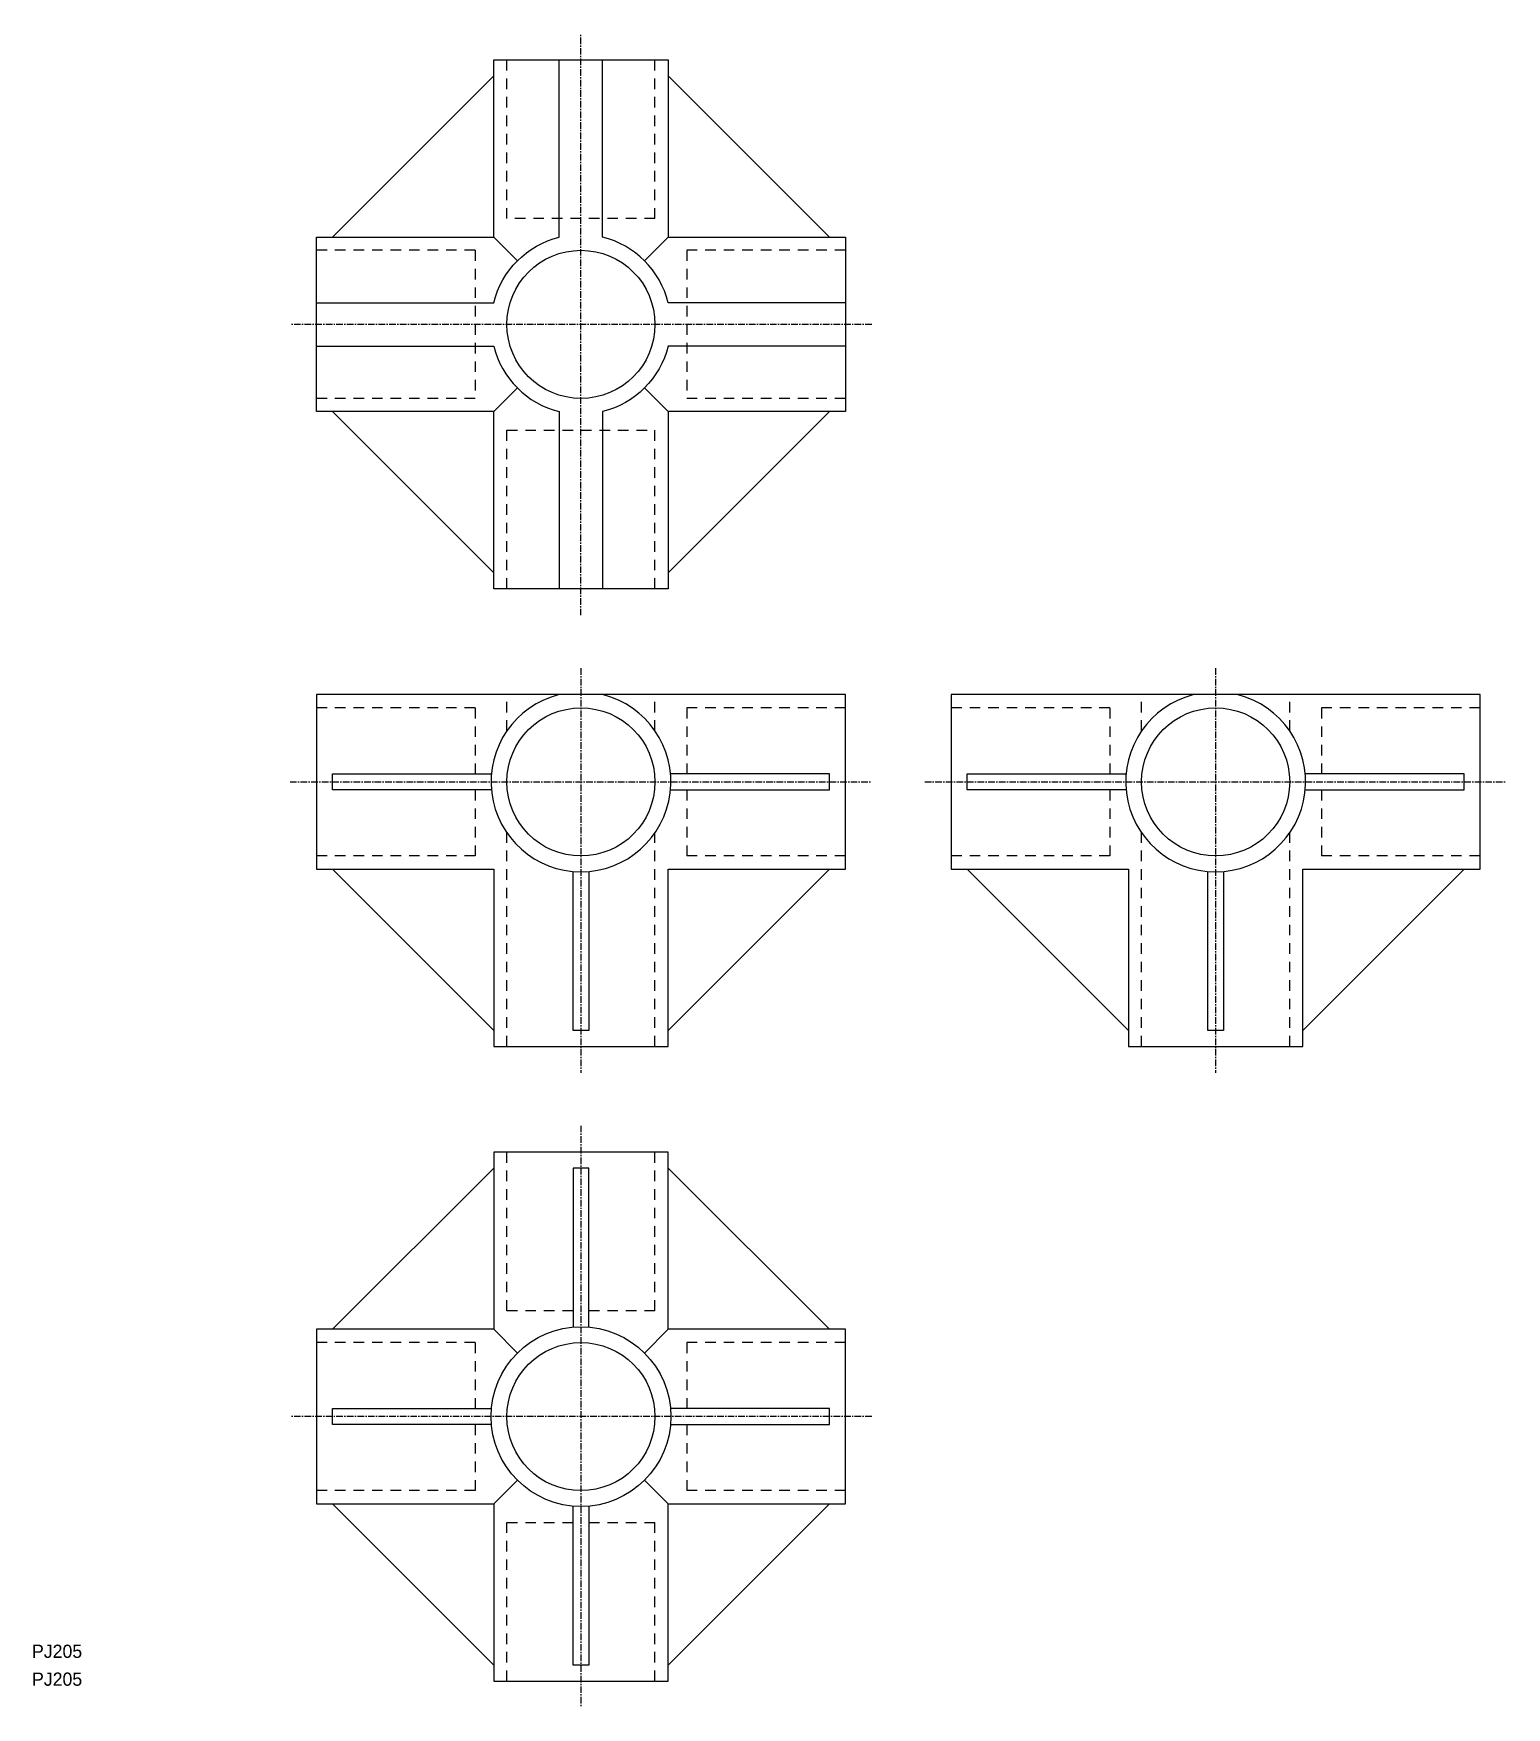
# Model space of a CAD drawing. Extents: x 0 to 279, y 2 to 318.
import ezdxf

# ---------------------------------------------------------------- set-up
doc = ezdxf.new("R2010")
doc.units = 0
doc.linetypes.add('CENTER', pattern=[2, 1.25, -0.25, 0.25, -0.25])
doc.linetypes.add('DASHED', pattern=[3.5, 2, -1.5])
doc.layers.get('0').update_dxf_attribs({"linetype": 'CONTINUOUS'})
doc.layers.add('CENTER', color=1, linetype='CENTER')

msp = doc.modelspace()

# ---------------------------------------------------------------- linework, layer by layer
at = {"color": 7, "linetype": 'CONTINUOUS'}
for p, q in [((56.78, 279.82), (87.28, 310.32)), ((150.78, 279.82), (120.28, 310.32)), ((87.28, 279.82), (91.76, 275.34)), ((120.28, 279.82), (115.8, 275.34)), ((87.28, 246.82), (91.76, 251.3)), ((120.28, 246.82), (115.8, 251.3)), ((56.78, 246.82), (87.28, 216.32)), ((150.78, 246.82), (120.28, 216.32)), ((56.78, 160.32), (87.28, 129.82)), ((150.78, 160.32), (120.28, 129.82)), ((176.78, 160.32), (207.28, 129.82)), ((270.78, 160.32), (240.28, 129.82)), ((56.78, 73.32), (87.28, 103.82)), ((150.78, 73.32), (120.28, 103.82)), ((87.28, 73.32), (91.76, 68.84)), ((120.28, 73.32), (115.8, 68.84)), ((87.28, 40.32), (91.76, 44.8)), ((120.28, 40.32), (115.8, 44.8)), ((56.78, 40.32), (87.28, 9.82)), ((150.78, 40.32), (120.28, 9.82))]:
    msp.add_line(p, q, dxfattribs=at)
at = {"color": 3, "linetype": 'DASHED'}
for p, q in [((89.78, 283.32), (89.78, 313.32)), ((117.78, 283.32), (117.78, 313.32)), ((117.78, 283.32), (89.78, 283.32)), ((83.78, 277.32), (53.78, 277.32)), ((83.78, 277.32), (83.78, 249.32)), ((123.78, 277.32), (123.78, 249.32)), ((153.78, 277.32), (123.78, 277.32)), ((83.78, 249.32), (53.78, 249.32)), ((153.78, 249.32), (123.78, 249.32)), ((89.78, 213.32), (89.78, 243.32)), ((89.78, 243.32), (117.78, 243.32)), ((117.78, 213.32), (117.78, 243.32)), ((89.78, 186.46), (89.78, 193.32)), ((117.78, 186.46), (117.78, 193.32)), ((209.78, 186.46), (209.78, 193.32)), ((237.78, 186.46), (237.78, 193.32)), ((83.78, 190.82), (53.78, 190.82)), ((83.78, 190.82), (83.78, 178.32)), ((153.78, 190.82), (123.78, 190.82)), ((123.78, 190.82), (123.78, 178.32)), ((203.78, 190.82), (173.78, 190.82)), ((203.78, 190.82), (203.78, 178.32)), ((273.78, 190.82), (243.78, 190.82)), ((243.78, 190.82), (243.78, 178.32)), ((83.78, 175.32), (83.78, 162.82)), ((123.78, 175.32), (123.78, 162.82)), ((203.78, 175.32), (203.78, 162.82)), ((243.78, 175.32), (243.78, 162.82)), ((89.78, 126.82), (89.78, 167.17)), ((117.78, 126.82), (117.78, 167.17)), ((209.78, 126.82), (209.78, 167.17)), ((237.78, 126.82), (237.78, 167.17)), ((83.78, 162.82), (53.78, 162.82)), ((153.78, 162.82), (123.78, 162.82)), ((203.78, 162.82), (173.78, 162.82)), ((273.78, 162.82), (243.78, 162.82)), ((89.78, 76.82), (89.78, 106.82)), ((117.78, 76.82), (117.78, 106.82)), ((102.28, 76.82), (89.78, 76.82)), ((117.78, 76.82), (105.28, 76.82)), ((83.78, 70.82), (53.78, 70.82)), ((83.78, 70.82), (83.78, 58.32)), ((153.78, 70.82), (123.78, 70.82)), ((123.78, 70.82), (123.78, 58.32)), ((83.78, 55.32), (83.78, 42.82)), ((123.78, 55.32), (123.78, 42.82)), ((83.78, 42.82), (53.78, 42.82)), ((153.78, 42.82), (123.78, 42.82)), ((89.78, 6.82), (89.78, 36.82)), ((89.78, 36.82), (102.28, 36.82)), ((105.28, 36.82), (117.78, 36.82)), ((117.78, 6.82), (117.78, 36.82))]:
    msp.add_line(p, q, dxfattribs=at)
at = {"color": 7, "linetype": 'CONTINUOUS'}
for points in [[(53.78, 267.41), (87.28, 267.41, -0.277977), (99.68, 279.82), (99.68, 313.32)], [(153.78, 267.41), (120.28, 267.41, 0.277977), (107.87, 279.82), (107.87, 313.32)], [(53.78, 259.22), (87.28, 259.22, 0.277977), (99.68, 246.82), (99.68, 213.32)], [(153.78, 259.22), (120.28, 259.22, -0.277977), (107.87, 246.82), (107.87, 213.32)]]:
    msp.add_lwpolyline(points, format="xyb", dxfattribs=at)
for points in [[(120.28, 279.82), (153.78, 279.82), (153.78, 246.82), (120.28, 246.82), (120.28, 213.32), (87.28, 213.32), (87.28, 246.82), (53.78, 246.82), (53.78, 279.82), (87.28, 279.82), (87.28, 313.32), (120.28, 313.32)], [(53.78, 160.32), (87.28, 160.32), (87.28, 126.82), (120.28, 126.82), (120.28, 160.32), (153.78, 160.32), (153.78, 193.32), (53.78, 193.32)], [(173.78, 160.32), (207.28, 160.32), (207.28, 126.82), (240.28, 126.82), (240.28, 160.32), (273.78, 160.32), (273.78, 193.32), (173.78, 193.32)], [(120.28, 40.32), (153.78, 40.32), (153.78, 73.32), (120.28, 73.32), (120.28, 106.82), (87.28, 106.82), (87.28, 73.32), (53.78, 73.32), (53.78, 40.32), (87.28, 40.32), (87.28, 6.82), (120.28, 6.82)]]:
    msp.add_lwpolyline(points, close=True, dxfattribs=at)
for points in [[(86.84, 175.32), (56.78, 175.32), (56.78, 178.32), (86.84, 178.32)], [(120.71, 175.32), (150.78, 175.32), (150.78, 178.32), (120.71, 178.32)], [(206.84, 175.32), (176.78, 175.32), (176.78, 178.32), (206.84, 178.32)], [(240.71, 175.32), (270.78, 175.32), (270.78, 178.32), (240.71, 178.32)], [(105.28, 159.88), (105.28, 129.82), (102.28, 129.82), (102.28, 159.88)], [(225.28, 159.88), (225.28, 129.82), (222.28, 129.82), (222.28, 159.88)], [(105.28, 73.75), (105.28, 103.82), (102.28, 103.82), (102.28, 73.75)], [(86.84, 55.32), (56.78, 55.32), (56.78, 58.32), (86.84, 58.32)], [(120.71, 55.32), (150.78, 55.32), (150.78, 58.32), (120.71, 58.32)], [(105.28, 39.88), (105.28, 9.82), (102.28, 9.82), (102.28, 39.88)]]:
    msp.add_lwpolyline(points, dxfattribs=at)
for centre, radius in [((103.78, 263.32), 14), ((103.78, 176.82), 14), ((223.78, 176.82), 14), ((103.78, 56.82), 17), ((103.78, 56.82), 14)]:
    msp.add_circle(centre, radius, dxfattribs=at)
for centre in [(103.78, 176.82), (223.78, 176.82)]:
    msp.add_arc(centre, 17, 103.9306, 76.0694, dxfattribs=at)
at = {"layer": 'CENTER', "color": 1, "linetype": 'CENTER'}
for p, q in [((103.78, 208.32), (103.78, 318.32)), ((158.78, 263.32), (48.78, 263.32)), ((103.78, 198.32), (103.78, 121.82)), ((223.78, 198.32), (223.78, 121.82)), ((48.78, 176.82), (158.78, 176.82)), ((168.78, 176.82), (278.78, 176.82)), ((103.78, 111.82), (103.78, 1.82)), ((158.78, 56.82), (48.78, 56.82))]:
    msp.add_line(p, q, dxfattribs=at)

# ---------------------------------------------------------------- texts
at = {"color": 7, "linetype": 'CONTINUOUS'}
for p in [(0, 11.2), (0, 5.93)]:
    msp.add_text('PJ205', height=2.5, dxfattribs=at).set_placement(p)

doc.saveas('drawing.dxf')
